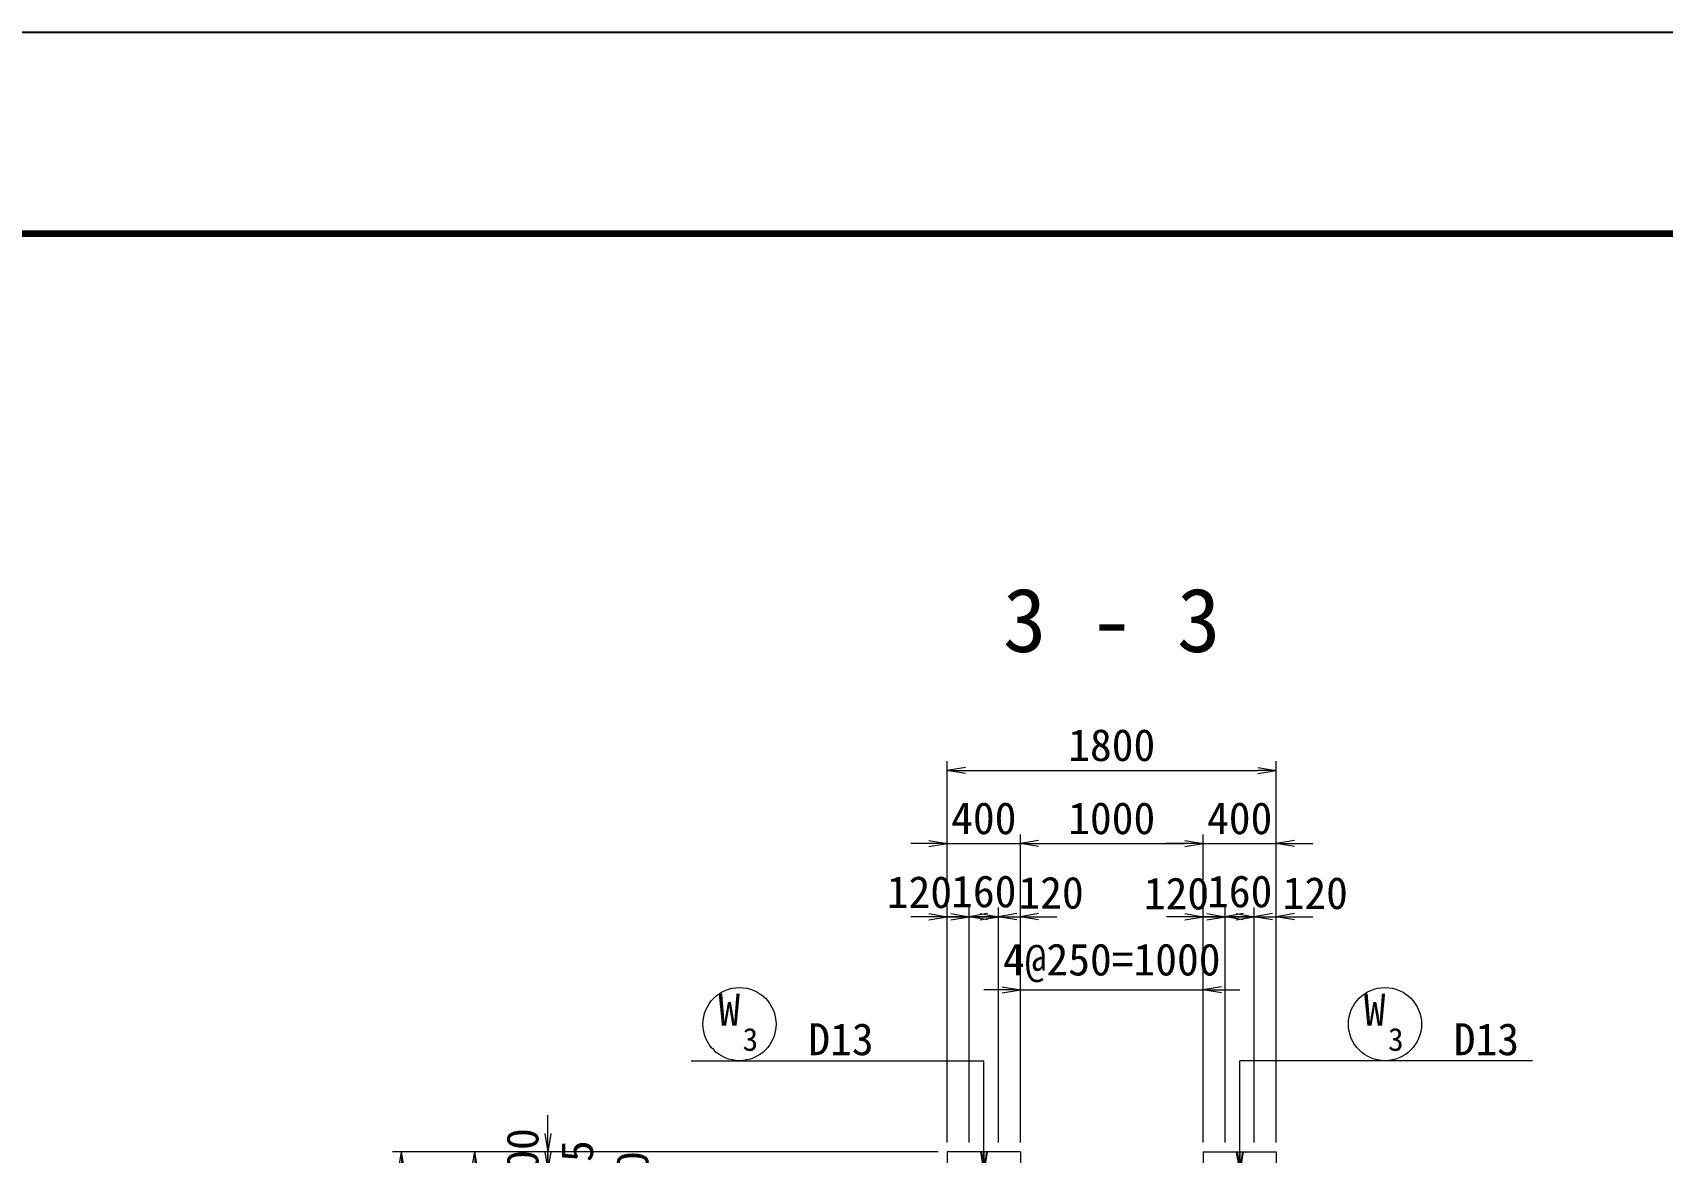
# Model space of a CAD drawing. Header units: millimetres. Extents: x 67792 to 193942, y -50017 to -20317.
# Drawn here: x 76940 to 85857, y -26441 to -20317 of the extents above; entities that cross this region are included whole.
import ezdxf
from ezdxf.enums import TextEntityAlignment as Align

# ---------------------------------------------------------------- set-up
doc = ezdxf.new("R2010")
doc.units = ezdxf.units.MM
doc.header["$LTSCALE"] = 50
doc.header["$PDSIZE"] = 300
doc.layers.get('Defpoints').update_dxf_attribs({"color": 191})
for name, color, linetype, lineweight in [('D-BGD', 7, 'Continuous', 13), ('D-STR-DIM', 7, 'Continuous', 13), ('D-STR-HTXT', 7, 'Continuous', 13), ('D-STR-TXT', 7, 'Continuous', 13), ('D-TTL', 2, 'Continuous', 140)]:
    doc.layers.add(name, color=color, linetype=linetype, lineweight=lineweight)
doc.styles.add('YOKO_GOTHIC', font='MS Gothic.ttf')
doc.dimstyles.new('S50', dxfattribs={"dimscale": 50, "dimtxt": 3.5, "dimasz": 2, "dimexe": 1, "dimexo": 1, "dimgap": 1, "dimtad": 1, "dimdec": 0, "dimzin": 1, "dimdsep": 46, "dimtxsty": 'YOKO_GOTHIC', "dimblk": 'OPEN', "dimcen": 0, "dimclrd": 256, "dimclre": 256, "dimclrt": 256, "dimaunit": 1, "dimadec": 3, "dimazin": 0, "dimtfac": 1, "dimtdec": 0, "dimtix": 1, "dimtmove": 2, "dimatfit": 3, "dimldrblk": 'OPEN', "dimfxl": 1, "dimlwd": -1, "dimlwe": -1, "dimarcsym": 2})

# ---------------------------------------------------------------- blocks, each defined once
blk = doc.blocks.new('_Open')
at = {"color": 0, "linetype": 'ByBlock', "lineweight": -2}
for p, q in [((-1, 0.167), (0, 0)), ((-1, -0.167), (0, 0)), ((0, 0), (-1, 0))]:
    blk.add_line(p, q, dxfattribs=at)
blk = doc.blocks.new('*D94')
at = {"layer": 'D-STR-DIM', "ltscale": 1500, "transparency": 16777216}
for p, q in [((81943.8, -26387.2), (81943.8, -24301.8)), ((83743.8, -26387.2), (83743.8, -24301.8)), ((82043.8, -24351.8), (83643.8, -24351.8))]:
    blk.add_line(p, q, dxfattribs=at)
at = {"layer": 'Defpoints', "color": 0, "ltscale": 1500, "transparency": 16777216}
for p in [(83743.8, -24351.8), (81943.8, -26437.2), (83743.8, -26437.2)]:
    blk.add_point(p, dxfattribs=at)
at = {"layer": 'D-STR-DIM', "ltscale": 1500, "transparency": 16777216, "xscale": 100, "yscale": 100, "zscale": 100, "rotation": 180}
blk.add_blockref('_Open', (81943.8, -24351.8), dxfattribs=at)
at = {"layer": 'D-STR-DIM', "ltscale": 1500, "transparency": 16777216, "xscale": 100, "yscale": 100, "zscale": 100}
blk.add_blockref('_Open', (83743.8, -24351.8), dxfattribs=at)
at = {"layer": 'D-STR-DIM', "ltscale": 1500, "transparency": 16777216, "insert": (82843.8, -24214.3), "char_height": 175, "attachment_point": 5, "style": 'YOKO_GOTHIC'}
blk.add_mtext('1800', dxfattribs=at)
blk = doc.blocks.new('*D95')
at = {"layer": 'D-STR-DIM', "ltscale": 1500, "transparency": 16777216}
for p, q in [((81843.8, -24751.8), (81743.8, -24751.8)), ((81943.8, -26387.2), (81943.8, -24701.8)), ((81943.8, -24751.8), (82343.8, -24751.8)), ((82343.8, -26387.2), (82343.8, -24701.8)), ((82443.8, -24751.8), (82543.8, -24751.8))]:
    blk.add_line(p, q, dxfattribs=at)
at = {"layer": 'Defpoints', "color": 0, "ltscale": 1500, "transparency": 16777216}
for p in [(82343.8, -24751.8), (81943.8, -26437.2), (82343.8, -26437.2)]:
    blk.add_point(p, dxfattribs=at)
at = {"layer": 'D-STR-DIM', "ltscale": 1500, "transparency": 16777216, "xscale": 100, "yscale": 100, "zscale": 100}
blk.add_blockref('_Open', (81943.8, -24751.8), dxfattribs=at)
at = {"layer": 'D-STR-DIM', "ltscale": 1500, "transparency": 16777216, "xscale": 100, "yscale": 100, "zscale": 100, "rotation": 180}
blk.add_blockref('_Open', (82343.8, -24751.8), dxfattribs=at)
at = {"layer": 'D-STR-DIM', "ltscale": 1500, "transparency": 16777216, "insert": (82143.8, -24614.3), "char_height": 175, "attachment_point": 5, "style": 'YOKO_GOTHIC'}
blk.add_mtext('400', dxfattribs=at)
blk = doc.blocks.new('*D96')
at = {"layer": 'D-STR-DIM', "ltscale": 1500, "transparency": 16777216}
for p, q in [((82343.8, -26387.2), (82343.8, -24701.8)), ((82443.8, -24751.8), (83243.8, -24751.8)), ((83343.8, -26387.2), (83343.8, -24701.8))]:
    blk.add_line(p, q, dxfattribs=at)
at = {"layer": 'Defpoints', "color": 0, "ltscale": 1500, "transparency": 16777216}
for p in [(83343.8, -24751.8), (82343.8, -26437.2), (83343.8, -26437.2)]:
    blk.add_point(p, dxfattribs=at)
at = {"layer": 'D-STR-DIM', "ltscale": 1500, "transparency": 16777216, "xscale": 100, "yscale": 100, "zscale": 100, "rotation": 180}
blk.add_blockref('_Open', (82343.8, -24751.8), dxfattribs=at)
at = {"layer": 'D-STR-DIM', "ltscale": 1500, "transparency": 16777216, "xscale": 100, "yscale": 100, "zscale": 100}
blk.add_blockref('_Open', (83343.8, -24751.8), dxfattribs=at)
at = {"layer": 'D-STR-DIM', "ltscale": 1500, "transparency": 16777216, "insert": (82843.8, -24614.3), "char_height": 175, "attachment_point": 5, "style": 'YOKO_GOTHIC'}
blk.add_mtext('1000', dxfattribs=at)
blk = doc.blocks.new('*D97')
at = {"layer": 'D-STR-DIM', "ltscale": 1500, "transparency": 16777216}
for p, q in [((83243.8, -24751.8), (83143.8, -24751.8)), ((83343.8, -26387.2), (83343.8, -24701.8)), ((83343.8, -24751.8), (83743.8, -24751.8)), ((83743.8, -26387.2), (83743.8, -24701.8)), ((83843.8, -24751.8), (83943.8, -24751.8))]:
    blk.add_line(p, q, dxfattribs=at)
at = {"layer": 'Defpoints', "color": 0, "ltscale": 1500, "transparency": 16777216}
for p in [(83743.8, -24751.8), (83343.8, -26437.2), (83743.8, -26437.2)]:
    blk.add_point(p, dxfattribs=at)
at = {"layer": 'D-STR-DIM', "ltscale": 1500, "transparency": 16777216, "xscale": 100, "yscale": 100, "zscale": 100}
blk.add_blockref('_Open', (83343.8, -24751.8), dxfattribs=at)
at = {"layer": 'D-STR-DIM', "ltscale": 1500, "transparency": 16777216, "xscale": 100, "yscale": 100, "zscale": 100, "rotation": 180}
blk.add_blockref('_Open', (83743.8, -24751.8), dxfattribs=at)
at = {"layer": 'D-STR-DIM', "ltscale": 1500, "transparency": 16777216, "insert": (83543.8, -24614.3), "char_height": 175, "attachment_point": 5, "style": 'YOKO_GOTHIC'}
blk.add_mtext('400', dxfattribs=at)
blk = doc.blocks.new('*D98')
at = {"layer": 'D-STR-DIM', "ltscale": 1500, "transparency": 16777216}
for p, q in [((81943.8, -26387.2), (81943.8, -25101.8)), ((82063.8, -26387.2), (82063.8, -25101.8)), ((81843.8, -25151.8), (81743.8, -25151.8)), ((81943.8, -25151.8), (82063.8, -25151.8)), ((82163.8, -25151.8), (82263.8, -25151.8))]:
    blk.add_line(p, q, dxfattribs=at)
at = {"layer": 'Defpoints', "color": 0, "ltscale": 1500, "transparency": 16777216}
for p in [(82063.8, -25151.8), (81943.8, -26437.2), (82063.8, -26437.2)]:
    blk.add_point(p, dxfattribs=at)
at = {"layer": 'D-STR-DIM', "ltscale": 1500, "transparency": 16777216, "xscale": 100, "yscale": 100, "zscale": 100}
blk.add_blockref('_Open', (81943.8, -25151.8), dxfattribs=at)
at = {"layer": 'D-STR-DIM', "ltscale": 1500, "transparency": 16777216, "xscale": 100, "yscale": 100, "zscale": 100, "rotation": 180}
blk.add_blockref('_Open', (82063.8, -25151.8), dxfattribs=at)
at = {"layer": 'D-STR-DIM', "ltscale": 1500, "transparency": 16777216, "insert": (81791.7, -25018.5), "char_height": 175, "attachment_point": 5, "style": 'YOKO_GOTHIC'}
blk.add_mtext('120', dxfattribs=at)
blk = doc.blocks.new('*D99')
at = {"layer": 'D-STR-DIM', "ltscale": 1500, "transparency": 16777216}
for p, q in [((82063.8, -26387.2), (82063.8, -25101.8)), ((82223.8, -26387.2), (82223.8, -25101.8)), ((81963.8, -25151.8), (81863.8, -25151.8)), ((82063.8, -25151.8), (82223.8, -25151.8)), ((82323.8, -25151.8), (82423.8, -25151.8))]:
    blk.add_line(p, q, dxfattribs=at)
at = {"layer": 'Defpoints', "color": 0, "ltscale": 1500, "transparency": 16777216}
for p in [(82223.8, -25151.8), (82063.8, -26437.2), (82223.8, -26437.2)]:
    blk.add_point(p, dxfattribs=at)
at = {"layer": 'D-STR-DIM', "ltscale": 1500, "transparency": 16777216, "xscale": 100, "yscale": 100, "zscale": 100}
blk.add_blockref('_Open', (82063.8, -25151.8), dxfattribs=at)
at = {"layer": 'D-STR-DIM', "ltscale": 1500, "transparency": 16777216, "xscale": 100, "yscale": 100, "zscale": 100, "rotation": 180}
blk.add_blockref('_Open', (82223.8, -25151.8), dxfattribs=at)
at = {"layer": 'D-STR-DIM', "ltscale": 1500, "transparency": 16777216, "insert": (82143.8, -25014.3), "char_height": 175, "attachment_point": 5, "style": 'YOKO_GOTHIC'}
blk.add_mtext('160', dxfattribs=at)
blk = doc.blocks.new('*D100')
at = {"layer": 'D-STR-DIM', "ltscale": 1500, "transparency": 16777216}
for p, q in [((82223.8, -26387.2), (82223.8, -25101.8)), ((82343.8, -26387.2), (82343.8, -25101.8)), ((82123.8, -25151.8), (82023.8, -25151.8)), ((82223.8, -25151.8), (82343.8, -25151.8)), ((82443.8, -25151.8), (82543.8, -25151.8))]:
    blk.add_line(p, q, dxfattribs=at)
at = {"layer": 'Defpoints', "color": 0, "ltscale": 1500, "transparency": 16777216}
for p in [(82343.8, -25151.8), (82223.8, -26437.2), (82343.8, -26437.2)]:
    blk.add_point(p, dxfattribs=at)
at = {"layer": 'D-STR-DIM', "ltscale": 1500, "transparency": 16777216, "xscale": 100, "yscale": 100, "zscale": 100}
blk.add_blockref('_Open', (82223.8, -25151.8), dxfattribs=at)
at = {"layer": 'D-STR-DIM', "ltscale": 1500, "transparency": 16777216, "xscale": 100, "yscale": 100, "zscale": 100, "rotation": 180}
blk.add_blockref('_Open', (82343.8, -25151.8), dxfattribs=at)
at = {"layer": 'D-STR-DIM', "ltscale": 1500, "transparency": 16777216, "insert": (82512.1, -25021.7), "char_height": 175, "attachment_point": 5, "style": 'YOKO_GOTHIC'}
blk.add_mtext('120', dxfattribs=at)
blk = doc.blocks.new('*D101')
at = {"layer": 'D-STR-DIM', "ltscale": 1500, "transparency": 16777216}
for p, q in [((83343.8, -26387.2), (83343.8, -25101.8)), ((83463.8, -26387.2), (83463.8, -25101.8)), ((83243.8, -25151.8), (83143.8, -25151.8)), ((83343.8, -25151.8), (83463.8, -25151.8)), ((83563.8, -25151.8), (83663.8, -25151.8))]:
    blk.add_line(p, q, dxfattribs=at)
at = {"layer": 'Defpoints', "color": 0, "ltscale": 1500, "transparency": 16777216}
for p in [(83463.8, -25151.8), (83343.8, -26437.2), (83463.8, -26437.2)]:
    blk.add_point(p, dxfattribs=at)
at = {"layer": 'D-STR-DIM', "ltscale": 1500, "transparency": 16777216, "xscale": 100, "yscale": 100, "zscale": 100}
blk.add_blockref('_Open', (83343.8, -25151.8), dxfattribs=at)
at = {"layer": 'D-STR-DIM', "ltscale": 1500, "transparency": 16777216, "xscale": 100, "yscale": 100, "zscale": 100, "rotation": 180}
blk.add_blockref('_Open', (83463.8, -25151.8), dxfattribs=at)
at = {"layer": 'D-STR-DIM', "ltscale": 1500, "transparency": 16777216, "insert": (83198.1, -25026), "char_height": 175, "attachment_point": 5, "style": 'YOKO_GOTHIC'}
blk.add_mtext('120', dxfattribs=at)
blk = doc.blocks.new('*D102')
at = {"layer": 'D-STR-DIM', "ltscale": 1500, "transparency": 16777216}
for p, q in [((83463.8, -26387.2), (83463.8, -25101.8)), ((83623.8, -26387.2), (83623.8, -25101.8)), ((83363.8, -25151.8), (83263.8, -25151.8)), ((83463.8, -25151.8), (83623.8, -25151.8)), ((83723.8, -25151.8), (83823.8, -25151.8))]:
    blk.add_line(p, q, dxfattribs=at)
at = {"layer": 'Defpoints', "color": 0, "ltscale": 1500, "transparency": 16777216}
for p in [(83623.8, -25151.8), (83463.8, -26437.2), (83623.8, -26437.2)]:
    blk.add_point(p, dxfattribs=at)
at = {"layer": 'D-STR-DIM', "ltscale": 1500, "transparency": 16777216, "xscale": 100, "yscale": 100, "zscale": 100}
blk.add_blockref('_Open', (83463.8, -25151.8), dxfattribs=at)
at = {"layer": 'D-STR-DIM', "ltscale": 1500, "transparency": 16777216, "xscale": 100, "yscale": 100, "zscale": 100, "rotation": 180}
blk.add_blockref('_Open', (83623.8, -25151.8), dxfattribs=at)
at = {"layer": 'D-STR-DIM', "ltscale": 1500, "transparency": 16777216, "insert": (83543.8, -25014.3), "char_height": 175, "attachment_point": 5, "style": 'YOKO_GOTHIC'}
blk.add_mtext('160', dxfattribs=at)
blk = doc.blocks.new('*D103')
at = {"layer": 'D-STR-DIM', "ltscale": 1500, "transparency": 16777216}
for p, q in [((83623.8, -26387.2), (83623.8, -25101.8)), ((83743.8, -26387.2), (83743.8, -25101.8)), ((83523.8, -25151.8), (83423.8, -25151.8)), ((83623.8, -25151.8), (83743.8, -25151.8)), ((83843.8, -25151.8), (83943.8, -25151.8))]:
    blk.add_line(p, q, dxfattribs=at)
at = {"layer": 'Defpoints', "color": 0, "ltscale": 1500, "transparency": 16777216}
for p in [(83743.8, -25151.8), (83623.8, -26437.2), (83743.8, -26437.2)]:
    blk.add_point(p, dxfattribs=at)
at = {"layer": 'D-STR-DIM', "ltscale": 1500, "transparency": 16777216, "xscale": 100, "yscale": 100, "zscale": 100}
blk.add_blockref('_Open', (83623.8, -25151.8), dxfattribs=at)
at = {"layer": 'D-STR-DIM', "ltscale": 1500, "transparency": 16777216, "xscale": 100, "yscale": 100, "zscale": 100, "rotation": 180}
blk.add_blockref('_Open', (83743.8, -25151.8), dxfattribs=at)
at = {"layer": 'D-STR-DIM', "ltscale": 1500, "transparency": 16777216, "insert": (83957.3, -25023.9), "char_height": 175, "attachment_point": 5, "style": 'YOKO_GOTHIC'}
blk.add_mtext('120', dxfattribs=at)
blk = doc.blocks.new('*D113')
at = {"layer": 'D-STR-DIM', "ltscale": 1500, "transparency": 16777216}
for p, q in [((79758.5, -26337.2), (79758.5, -26237.2)), ((81893.8, -26437.2), (79708.5, -26437.2)), ((79758.5, -26437.2), (79758.5, -26537.2)), ((81893.8, -26537.2), (79708.5, -26537.2)), ((79758.5, -26637.2), (79758.5, -26737.2))]:
    blk.add_line(p, q, dxfattribs=at)
at = {"layer": 'Defpoints', "color": 0, "ltscale": 1500, "transparency": 16777216}
for p in [(81943.8, -26437.2), (79758.5, -26537.2), (81943.8, -26537.2)]:
    blk.add_point(p, dxfattribs=at)
at = {"layer": 'D-STR-DIM', "ltscale": 1500, "transparency": 16777216, "xscale": 100, "yscale": 100, "zscale": 100}
for p, rotation in [((79758.5, -26437.2), 270), ((79758.5, -26537.2), 90)]:
    blk.add_blockref('_Open', p, dxfattribs=dict(at, rotation=rotation))
at = {"layer": 'D-STR-DIM', "ltscale": 1500, "transparency": 16777216, "insert": (79621, -26487.2), "char_height": 175, "attachment_point": 5, "rotation": 90, "style": 'YOKO_GOTHIC'}
blk.add_mtext('100', dxfattribs=at)
blk = doc.blocks.new('*D114')
at = {"layer": 'D-STR-DIM', "ltscale": 1500, "transparency": 16777216}
for p, q in [((79758.5, -26437.2), (79758.5, -26337.2)), ((81893.8, -26537.2), (79708.5, -26537.2)), ((79758.5, -26537.2), (79758.5, -26807.2)), ((81893.8, -26807.2), (79708.5, -26807.2)), ((79758.5, -26907.2), (79758.5, -27007.2))]:
    blk.add_line(p, q, dxfattribs=at)
at = {"layer": 'Defpoints', "color": 0, "ltscale": 1500, "transparency": 16777216}
for p in [(81943.8, -26537.2), (79758.5, -26807.2), (81943.8, -26807.2)]:
    blk.add_point(p, dxfattribs=at)
at = {"layer": 'D-STR-DIM', "ltscale": 1500, "transparency": 16777216, "xscale": 100, "yscale": 100, "zscale": 100}
for p, rotation in [((79758.5, -26537.2), 270), ((79758.5, -26807.2), 90)]:
    blk.add_blockref('_Open', p, dxfattribs=dict(at, rotation=rotation))
at = {"layer": 'D-STR-DIM', "ltscale": 1500, "transparency": 16777216, "char_height": 175, "attachment_point": 5, "rotation": 90, "style": 'YOKO_GOTHIC'}
for s, insert in [('2@135', (79938, -26672.2)), ('=270', (80222.4, -26672.2))]:
    blk.add_mtext(s, dxfattribs=dict(at, insert=insert))
blk = doc.blocks.new('*D122')
at = {"layer": 'D-STR-DIM', "ltscale": 1500, "transparency": 16777216}
for p, q in [((81893.8, -26437.2), (79308.5, -26437.2)), ((79358.5, -27237.2), (79358.5, -26537.2)), ((81893.8, -27337.2), (79308.5, -27337.2))]:
    blk.add_line(p, q, dxfattribs=at)
at = {"layer": 'Defpoints', "color": 0, "ltscale": 1500, "transparency": 16777216}
for p in [(79358.5, -26437.2), (81943.8, -26437.2), (81943.8, -27337.2)]:
    blk.add_point(p, dxfattribs=at)
at = {"layer": 'D-STR-DIM', "ltscale": 1500, "transparency": 16777216, "xscale": 100, "yscale": 100, "zscale": 100}
for p, rotation in [((79358.5, -26437.2), 90), ((79358.5, -27337.2), 270)]:
    blk.add_blockref('_Open', p, dxfattribs=dict(at, rotation=rotation))
at = {"layer": 'D-STR-DIM', "ltscale": 1500, "transparency": 16777216, "insert": (79221, -26887.2), "char_height": 175, "attachment_point": 5, "rotation": 90, "style": 'YOKO_GOTHIC'}
blk.add_mtext('900', dxfattribs=at)
blk = doc.blocks.new('*D123')
at = {"layer": 'D-STR-DIM', "ltscale": 1500, "transparency": 16777216}
for p, q in [((81893.8, -26437.2), (78908.5, -26437.2)), ((78958.5, -27837.2), (78958.5, -26537.2)), ((81893.8, -27937.2), (78908.5, -27937.2))]:
    blk.add_line(p, q, dxfattribs=at)
at = {"layer": 'Defpoints', "color": 0, "ltscale": 1500, "transparency": 16777216}
for p in [(78958.5, -26437.2), (81943.8, -26437.2), (81943.8, -27937.2)]:
    blk.add_point(p, dxfattribs=at)
at = {"layer": 'D-STR-DIM', "ltscale": 1500, "transparency": 16777216, "xscale": 100, "yscale": 100, "zscale": 100}
for p, rotation in [((78958.5, -26437.2), 90), ((78958.5, -27937.2), 270)]:
    blk.add_blockref('_Open', p, dxfattribs=dict(at, rotation=rotation))
at = {"layer": 'D-STR-DIM', "ltscale": 1500, "transparency": 16777216, "insert": (78821, -27187.2), "char_height": 175, "attachment_point": 5, "rotation": 90, "style": 'YOKO_GOTHIC'}
blk.add_mtext('1500', dxfattribs=at)
blk = doc.blocks.new('*D124')
at = {"layer": 'D-STR-DIM', "ltscale": 1500, "transparency": 16777216}
for p, q in [((82343.8, -26387.2), (82343.8, -25501.8)), ((83343.8, -26387.2), (83343.8, -25501.8)), ((82243.8, -25551.8), (82143.8, -25551.8)), ((82343.8, -25551.8), (83343.8, -25551.8)), ((83443.8, -25551.8), (83543.8, -25551.8))]:
    blk.add_line(p, q, dxfattribs=at)
at = {"layer": 'Defpoints', "color": 0, "ltscale": 1500, "transparency": 16777216}
for p in [(83343.8, -25551.8), (82343.8, -26437.2), (83343.8, -26437.2)]:
    blk.add_point(p, dxfattribs=at)
at = {"layer": 'D-STR-DIM', "ltscale": 1500, "transparency": 16777216, "xscale": 100, "yscale": 100, "zscale": 100}
blk.add_blockref('_Open', (82343.8, -25551.8), dxfattribs=at)
at = {"layer": 'D-STR-DIM', "ltscale": 1500, "transparency": 16777216, "xscale": 100, "yscale": 100, "zscale": 100, "rotation": 180}
blk.add_blockref('_Open', (83343.8, -25551.8), dxfattribs=at)
at = {"layer": 'D-STR-DIM', "ltscale": 1500, "transparency": 16777216, "insert": (82843.8, -25405), "char_height": 175, "attachment_point": 5, "style": 'YOKO_GOTHIC'}
blk.add_mtext('4@250=1000', dxfattribs=at)

msp = doc.modelspace()

# ---------------------------------------------------------------- linework, layer by layer
at = {"layer": 'D-BGD', "ltscale": 1500}
for p, q in [((82343.8, -26437.2), (81943.8, -26437.2)), ((81943.8, -26437.2), (81943.8, -27937.2)), ((82343.8, -26437.2), (82343.8, -26937.2)), ((83343.8, -26437.2), (83743.8, -26437.2)), ((83343.8, -26437.2), (83343.8, -26937.2)), ((83743.8, -26437.2), (83743.8, -27937.2))]:
    msp.add_line(p, q, dxfattribs=at)
at = {"layer": 'D-STR-HTXT'}
for p, q in [((80542.3, -25939.3), (82143.8, -25939.3)), ((85145.4, -25939.3), (83543.8, -25939.3))]:
    msp.add_line(p, q, dxfattribs=at)
for centre in [(80807.3, -25739.3), (84338.8, -25739.3)]:
    msp.add_circle(centre, 200, dxfattribs=at)
at = {"layer": 'D-TTL'}
msp.add_lwpolyline([(68816.7, -21416.6), (68816.7, -48916.6), (108816.7, -48916.6), (108816.7, -21416.6)], close=True, dxfattribs=at)
at = {"layer": 'Defpoints', "color": 1}
msp.add_lwpolyline([(67791.7, -20316.6), (67791.7, -50016.6), (109841.7, -50016.6), (109841.7, -20316.6)], close=True, dxfattribs=at)

# ---------------------------------------------------------------- texts
at = {"layer": 'D-STR-TXT', "style": 'YOKO_GOTHIC'}
for s, height, p in [('3 - 3', 350, (82843.8, -23704.2)), ('W', 175, (80751, -25747.6)), ('W', 175, (84282.5, -25747.6)), ('3', 125, (80866.7, -25885.4)), ('3', 125, (84398.2, -25885.4))]:
    msp.add_text(s, height=height, dxfattribs=at).set_placement(p, align=Align.CENTER)
for p in [(81183.8, -25909.3), (84715.3, -25909.3)]:
    msp.add_text('D13', height=175, dxfattribs=at).set_placement(p)

# ---------------------------------------------------------------- dimensions: what is measured, and where the dimension line sits
at = {"layer": 'D-STR-DIM', "ltscale": 1500}
for base, p1, p2, picture, middle in [((83743.8, -24351.8), (81943.8, -26437.2), (83743.8, -26437.2), '*D94', (82843.8, -24214.3)), ((82343.8, -24751.8), (81943.8, -26437.2), (82343.8, -26437.2), '*D95', (82143.8, -24614.3)), ((83343.8, -24751.8), (82343.8, -26437.2), (83343.8, -26437.2), '*D96', (82843.8, -24614.3)), ((83743.8, -24751.8), (83343.8, -26437.2), (83743.8, -26437.2), '*D97', (83543.8, -24614.3)), ((82223.8, -25151.8), (82063.8, -26437.2), (82223.8, -26437.2), '*D99', (82143.8, -25014.3)), ((83623.8, -25151.8), (83463.8, -26437.2), (83623.8, -26437.2), '*D102', (83543.8, -25014.3))]:
    dim = msp.add_linear_dim(base=base, p1=p1, p2=p2, dimstyle='S50', dxfattribs=at)
    dim.commit()
    dim.dimension.update_dxf_attribs({"geometry": picture, "text_midpoint": middle})
for base, p1, p2, picture, middle in [((82063.8, -25151.8), (81943.8, -26437.2), (82063.8, -26437.2), '*D98', (81791.7, -25018.5)), ((82343.8, -25151.8), (82223.8, -26437.2), (82343.8, -26437.2), '*D100', (82512.1, -25021.7)), ((83463.8, -25151.8), (83343.8, -26437.2), (83463.8, -26437.2), '*D101', (83198.1, -25026)), ((83743.8, -25151.8), (83623.8, -26437.2), (83743.8, -26437.2), '*D103', (83957.3, -25023.9))]:
    dim = msp.add_linear_dim(base=base, p1=p1, p2=p2, dimstyle='S50', dxfattribs=at)
    dim.commit()
    dim.dimension.update_dxf_attribs({"geometry": picture, "text_midpoint": middle, "dimtype": 160})
dim = msp.add_linear_dim(base=(83343.8, -25551.8), p1=(82343.8, -26437.2), p2=(83343.8, -26437.2), text='4@250=<>', dimstyle='S50', dxfattribs=at)
dim.commit()
dim.dimension.update_dxf_attribs({"geometry": '*D124', "text_midpoint": (82843.8, -25405)})
for base, p1, p2, picture, middle in [((79758.5, -26537.2), (81943.8, -26437.2), (81943.8, -26537.2), '*D113', (79621, -26487.2)), ((78958.5, -26437.2), (81943.8, -27937.2), (81943.8, -26437.2), '*D123', (78821, -27187.2)), ((79358.5, -26437.2), (81943.8, -27337.2), (81943.8, -26437.2), '*D122', (79221, -26887.2))]:
    dim = msp.add_linear_dim(base=base, p1=p1, p2=p2, angle=90, dimstyle='S50', dxfattribs=at)
    dim.commit()
    dim.dimension.update_dxf_attribs({"geometry": picture, "text_midpoint": middle})
dim = msp.add_linear_dim(base=(79758.5, -26807.2), p1=(81943.8, -26537.2), p2=(81943.8, -26807.2), angle=90, text='2@135\\X=<>', dimstyle='S50', dxfattribs=at)
dim.commit()
dim.dimension.update_dxf_attribs({"geometry": '*D114', "text_midpoint": (80084.9, -26672.2), "dimtype": 160})

# ---------------------------------------------------------------- leaders
at = {"layer": 'D-STR-HTXT'}
for points in [[(82143.8, -26537.2), (82143.8, -25939.3)], [(83543.8, -26537.2), (83543.8, -25939.3)]]:
    msp.add_leader(points, dimstyle='S50', dxfattribs=at)

doc.saveas('drawing.dxf')
